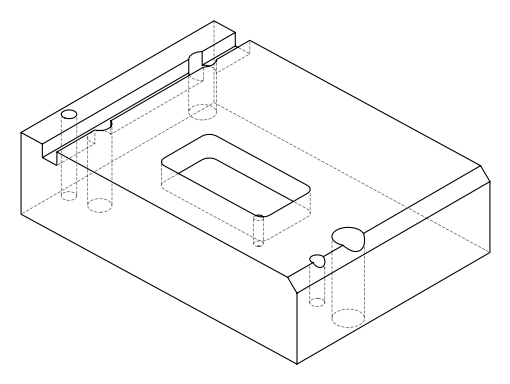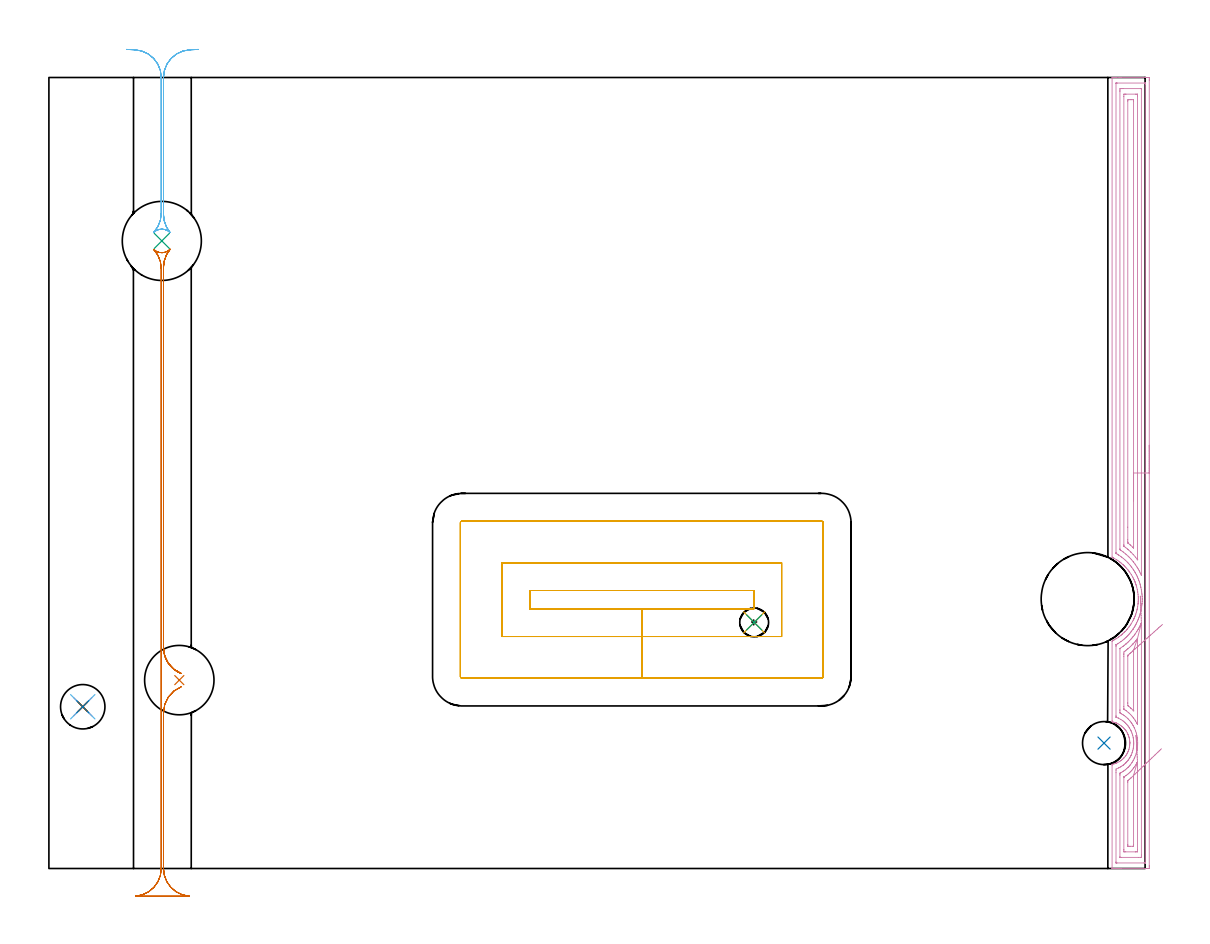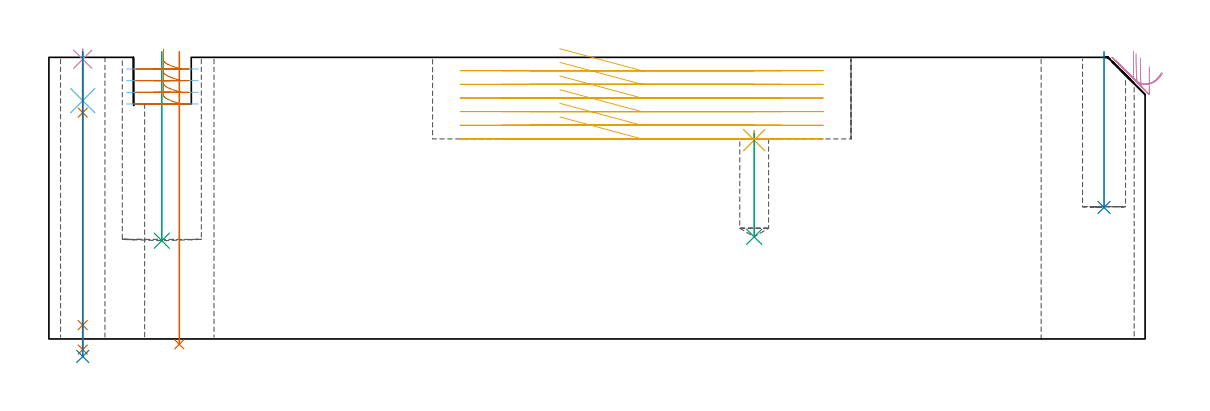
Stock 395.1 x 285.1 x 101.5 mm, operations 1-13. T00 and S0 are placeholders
(PLAN: 14 operations, 10 tool changes, 32.9 min)
(1 INDEXABLE_INSERT_DRILL_THROUGH_HOLE_FROM_SOLID | STEP1HOLE_1 | NXT0302_021 | 0.42 min | 49776 mm3)
(2 INDEXABLE_INSERT_DRILL_BLIND_HOLE_FROM_SOLID | STEP1POCKET | NXT0302_002 | 0.23 min | 10155 mm3)
(3 INDEXABLE_INSERT_DRILL_BLIND_HOLE_FROM_SOLID_1 | STEP1POCKET_1 | NXT0302_028 | 0.27 min | 41917 mm3)
(4 SPOT_DRILL | STEP1HOLE | NXT0321_9005460120000 | 0.03 min | 5 mm3)
(5 SPOT_DRILL_1 | STEP1POCKET_2 | NXT0321_9005460120000 | 0.03 min | 3210 mm3)
(6 DRILL_BLIND_HOLE_INTO_CENTER | STEP1HOLE | UGT0301_217 | 0.07 min | 1140 mm3)
(7 GUN_DRILL_THROUGH_HOLE | STEP1HOLE | UGT0307_007 | 0.52 min | 6875 mm3)
(8 DRILL_TO_ENLARGE_THROUGH_HOLE | STEP1HOLE | UGT0301_006 | 0.44 min | 12352 mm3)
(9 DRILL_BLIND_HOLE_INTO_CENTER_1 | STEP1POCKET_2 | UGT0301_217 | 0.16 min | 2872 mm3)
(10 AREA_MILL | FG_CHAMFER_SURFACE | UGT0205_001 | 11.39 min | 25404 mm3)
(11 MILL_RECTANGULAR_POCKET | POCKET_RECTANGULAR_STRAIGHT | UGT0201_136 | Follow Part, ap 5, ae 75% | 10.71 min | 333566 mm3)
(12 MILL_RECTANGULAR_SLOT | SLOT_RECTANGULAR | UGT0201_136 | Follow Part, ap 5, ae 75% | 1.31 min | 16088 mm3)
(13 MILL_RECTANGULAR_SLOT_1 | SLOT_RECTANGULAR_1 | UGT0201_136 | Follow Part, ap 5, ae 75% | 4.5 min | 68688 mm3)
(14 MILL_THROUGH_HOLE_FROM_SOLID_MATERIAL | STEP1HOLE_2 | UGT0201_018 | Circular | 2.81 min | 88717 mm3)
(TOOL NXT0302_021 | Index. Insert Drill 25mm [880-D2500L25-05] | D25 PA176 FL125 Z2)
(TOOL NXT0302_002 | Index. Insert Drill 15.5mm [880-D1550L20-05] | D15.5 PA176 FL78 Z2)
(TOOL NXT0302_028 | Index. Insert Drill 28.5mm [880-D2850L32-03] | D28.5 PA176 FL86 Z2)
(TOOL NXT0321_9005460120000 | NC Spot Drill, 142deg, 12mm, Carbide, Uncoated | D12 PA142 FL30 Z2)
(TOOL UGT0301_217 | Twist Drill 10.4 mm | D10.4 PA118 FL82 Z2)
(TOOL UGT0307_007 | Gun Drill 10 mm | D10 PA130 FL24 Z1)
(TOOL UGT0301_006 | Twist Drill 16 mm | D16 PA118 FL120 Z2)
(TOOL UGT0205_001 | Chamfer Mill 20 x 3 x 45 deg. | D20 FL50 Z2)
(TOOL UGT0201_136 | Carbide End Mill 20.0 | D20 FL30 Z4)
(TOOL UGT0201_018 | End mill 30 mm | D30 FL50 Z4)
(OP 1 INDEXABLE_INSERT_DRILL_THROUGH_HOLE_FROM_SOLID)
G17 G21 G94 G90
T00 M6
G54
G17 G0 G90 X47. Y67.9 S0 M3
G43 Z111.5 H1
G94 G81 G98 Z-1.937 F250. R103.5
G80
M5
M2
(OP 2 INDEXABLE_INSERT_DRILL_BLIND_HOLE_FROM_SOLID)
G17 G21 G94 G90
T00 M6
G54
G17 G0 G90 X380.3 Y45.2 S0 M3
G43 Z111.5 H1
G94 G81 G98 Z47.4 F250. R103.5
G80
M5
M2
(OP 3 INDEXABLE_INSERT_DRILL_BLIND_HOLE_FROM_SOLID_1)
G17 G21 G94 G90
T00 M6
G54
G17 G0 G90 X40.7 Y226.2 S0 M3
G43 Z111.5 H1
G94 G81 G98 Z35.4 F250. R103.5
G80
M5
M2
(OP 4 SPOT_DRILL)
G17 G21 G94 G90
T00 M6
G54
G17 G0 G90 X12.2 Y58.3 S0 M3
G43 Z111.5 H0
G94 G81 G98 Z100.811 F250. R104.5
G80
M5
M2
(OP 5 SPOT_DRILL_1)
G17 G21 G94 G90
T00 M6
G54
G17 G0 G90 X254.2 Y88.7 S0 M3
G43 Z111.5 H0
G94 G81 G98 Z71.652 F250. R75.1
G80
M5
M2
(OP 6 DRILL_BLIND_HOLE_INTO_CENTER)
G17 G21 G94 G90
T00 M6
G54
G17 G0 G90 X12.2 Y58.3 S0 M3
G43 Z111.5 H0
G94 G81 G98 Z85.9 F250. R103.5
G80
M5
M2
(OP 7 GUN_DRILL_THROUGH_HOLE)
G17 G21 G94 G90
T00 M6
G54
G17 G0 G90 X12.2 Y58.3 M8
G43 Z111.5 H0
Z99.104
S716 M3
G94 G1 Z81.573 F125. M26
G4 X.084
Z5. F250.
G4 X.084
Z-3.832 F125.
G4 X.084
M5
M9
G0 Z99.104
Z111.5
M2
(OP 8 DRILL_TO_ENLARGE_THROUGH_HOLE)
G17 G21 G94 G90
T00 M6
G54
G17 G0 G90 X12.2 Y58.3 S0 M3
G43 Z111.5 H0
G94 G73 G98 Z-6.307 F250. Q15.401 R103.5
G80
M5
M2
(OP 9 DRILL_BLIND_HOLE_INTO_CENTER_1)
G17 G21 G94 G90
T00 M6
G54
G17 G0 G90 X254.2 Y88.7 S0 M3
G43 Z111.5 H0
G94 G81 G98 Z36.8 F250. R74.1
G80
M5
M2
(OP 10 AREA_MILL)
G17 G21 G94 G90
T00 M6
G54
G17 G0 G90 X396.6 Y152.55 S1061 M3
G43 Z111.5 H0
Z98.1
G94 G1 Y152.512 Z97.228 F250.
Y152.398 Z96.364
Y152.209 Z95.512
Y151.947 Z94.68
Y151.613 Z93.874
Y151.21 Z93.1
Y150.742 Z92.364
Y150.21 Z91.672
Y149.621 Z91.029
Y148.978 Z90.44
Y148.286 Z89.909
Y147.55 Z89.44
Y146.776 Z89.037
Y145.97 Z88.703
Y145.138 Z88.441
Y144.286 Z88.252
Y143.422 Z88.138
Y142.55 Z88.1
Y0.994
X396.599 Y0.609 Z88.101
X396.594 Y0.107 Z88.103
X396.591 Y0.009 Z88.106
X396.096 Y0.004 Z88.601
X395.492 Y0. Z89.205
X386.359 Z98.335
X385.797 Z98.9
X385.474 Z99.222
X384.911 Z99.785
X384.589 Z100.106
X383.943 Z100.756
X383.567 Z101.132
X383.222 Z101.468
X383.198 Z101.492
X383.199 Y0.121 Z101.498
X383.201 Y0.162 Z101.499
X383.2 Y37.21 Z101.5
X383.205 Y37.518 Z101.491
X383.542 Y37.601 Z101.157
X383.997 Y37.725 Z100.701
X384.273 Y37.816 Z100.423
X384.438 Y37.87 Z100.257
X384.589 Y37.929 Z100.104
X384.756 Y37.993 Z99.942
X384.878 Y38.04 Z99.821
X385.173 Y38.171 Z99.527
X385.758 Y38.491 Z98.94
X385.917 Y38.592 Z98.78
X386.189 Y38.765 Z98.508
X386.513 Y38.996 Z98.184
X386.638 Y39.084 Z98.06
X387.098 Y39.492 Z97.602
X387.519 Y39.899 Z97.18
X387.539 Y39.922 Z97.159
X387.57 Y39.955 Z97.129
X387.929 Y40.394 Z96.769
X388.13 Y40.664 Z96.566
X388.266 Y40.847 Z96.43
X388.398 Y41.049 Z96.298
X388.502 Y41.227 Z96.194
X388.597 Y41.39 Z96.1
X388.72 Y41.619 Z95.979
X388.783 Y41.739 Z95.916
X388.828 Y41.837 Z95.872
X388.953 Y42.12 Z95.742
X388.982 Y42.182 Z95.714
X389.157 Y42.631 Z95.541
X389.231 Y42.855 Z95.467
X389.279 Y43. Z95.418
X389.408 Y43.523 Z95.291
X389.438 Y43.679 Z95.261
X389.494 Y43.969 Z95.204
X389.543 Y44.352 Z95.152
X389.552 Y44.415 Z95.144
X389.586 Y44.861 Z95.113
X389.585 Y44.971 Z95.108
X389.587 Y45.117 Z95.105
Y45.197 Z95.101
X389.59 Y45.278 Z95.105
Y45.308
X389.586 Y45.397 Z95.108
X389.584 Y45.435 Z95.11
X389.579 Y45.488 Z95.109
X389.57 Y45.754 Z95.125
X389.568 Y45.776 Z95.127
X389.549 Y45.954 Z95.144
X389.535 Y46.117 Z95.163
X389.533 Y46.137 Z95.165
X389.527 Y46.2 Z95.172
X389.456 Y46.647 Z95.243
X389.361 Y47.092 Z95.338
X389.355 Y47.118 Z95.345
X389.28 Y47.402 Z95.419
X389.184 Y47.694 Z95.514
X389.099 Y47.923 Z95.595
X389.078 Y47.984 Z95.618
X389.015 Y48.136 Z95.685
X389.003 Y48.164 Z95.696
X388.914 Y48.369 Z95.783
X388.887 Y48.433 Z95.81
X388.671 Y48.876 Z96.028
X388.4 Y49.35 Z96.3
X388.262 Y49.562 Z96.438
X388.159 Y49.708 Z96.54
X388.117 Y49.768 Z96.582
X387.929 Y50.006 Z96.767
X387.824 Y50.14 Z96.873
X387.685 Y50.303 Z97.011
X387.518 Y50.5 Z97.178
X387.363 Y50.66 Z97.332
X387.008 Y50.994 Z97.691
X386.639 Y51.31 Z98.061
X386.322 Y51.553 Z98.378
X385.759 Y51.909 Z98.941
X385.322 Y52.15 Z99.377
X385.144 Y52.234 Z99.554
X385.031 Y52.288 Z99.664
X384.877 Y52.362 Z99.821
X384.821 Y52.386 Z99.877
X384.686 Y52.445 Z100.012
X384.589 Y52.48 Z100.109
X384.344 Y52.568 Z100.355
X383.998 Y52.676 Z100.702
X383.704 Y52.752 Z100.994
X383.444 Y52.821 Z101.256
X383.388 Y52.833 Z101.311
X383.207 Y52.873 Z101.493
X383.2 Y53.279 Z101.5
Y81.846
X383.203 Y82.017 Z101.489
X383.331 Y82.089 Z101.365
X383.564 Y82.211 Z101.134
X383.685 Y82.275 Z101.015
X383.894 Y82.388 Z100.806
X383.998 Y82.444 Z100.702
X384.578 Y82.777 Z100.119
X384.878 Y82.967 Z99.821
X385.474 Y83.371 Z99.223
X385.53 Y83.408 Z99.169
X385.758 Y83.563 Z98.941
X385.917 Y83.678 Z98.78
X386.359 Y84.031 Z98.34
X386.417 Y84.077 Z98.282
X386.638 Y84.255 Z98.059
X386.802 Y84.394 Z97.894
X386.955 Y84.524 Z97.743
X387. Y84.561 Z97.699
X387.519 Y85.044 Z97.179
X387.594 Y85.119 Z97.104
X387.687 Y85.212 Z97.009
X387.933 Y85.454 Z96.767
X387.948 Y85.471 Z96.751
X388.399 Y85.957 Z96.299
X388.572 Y86.158 Z96.124
X388.735 Y86.346 Z95.964
X389.28 Y87.03 Z95.419
X389.408 Y87.202 Z95.291
X389.434 Y87.238 Z95.264
X389.743 Y87.681 Z94.955
X390.041 Y88.13 Z94.657
X390.128 Y88.267 Z94.569
X390.16 Y88.317 Z94.538
X390.561 Y89.022 Z94.136
X390.799 Y89.475 Z93.9
X391.009 Y89.88 Z93.688
X391.027 Y89.914 Z93.67
X391.08 Y90.036 Z93.619
X391.164 Y90.23 Z93.536
X391.204 Y90.326 Z93.492
X391.412 Y90.806 Z93.287
X391.43 Y90.855 Z93.269
X391.565 Y91.219 Z93.131
X391.622 Y91.369 Z93.076
X391.67 Y91.499 Z93.027
X391.732 Y91.665 Z92.964
X391.744 Y91.698 Z92.952
X391.921 Y92.224 Z92.777
X392.013 Y92.558 Z92.681
X392.023 Y92.591 Z92.672
X392.161 Y93.149 Z92.536
X392.234 Y93.451 Z92.461
X392.242 Y93.483 Z92.454
X392.416 Y94.375 Z92.282
X392.538 Y95.267 Z92.157
X392.556 Y95.468 Z92.141
X392.571 Y95.683 Z92.119
X392.611 Y96.108 Z92.086
X392.615 Y96.159 Z92.082
X392.628 Y96.402 Z92.07
X392.638 Y96.605 Z92.06
X392.643 Y97.022 Z92.051
X392.644 Y97.051 Z92.05
X392.643 Y97.313 Z92.056
X392.64 Y97.497 Z92.057
X392.619 Y97.943 Z92.074
X392.551 Y98.835 Z92.148
X392.434 Y99.7 Z92.262
X392.431 Y99.728 Z92.266
X392.265 Y100.62 Z92.433
X392.05 Y101.512 Z92.649
X391.921 Y101.977 Z92.777
X391.854 Y102.191 Z92.844
X391.783 Y102.404 Z92.915
X391.571 Y102.978 Z93.126
X391.462 Y103.271 Z93.232
X391.453 Y103.296 Z93.242
X391.375 Y103.49 Z93.324
X391.371 Y103.5 Z93.329
X391.28 Y103.717 Z93.416
X391.269 Y103.744 Z93.427
X391.084 Y104.163 Z93.616
X391.041 Y104.258 Z93.658
X390.864 Y104.61 Z93.831
X390.834 Y104.671 Z93.863
X390.607 Y105.102 Z94.092
X390.16 Y105.884 Z94.538
X390.104 Y105.973 Z94.594
X389.504 Y106.865 Z95.195
X389.28 Y107.171 Z95.419
X389.189 Y107.288 Z95.508
X389.052 Y107.466 Z95.647
X389.015 Y107.513 Z95.685
X388.836 Y107.734 Z95.86
X388.818 Y107.757 Z95.878
X388.399 Y108.244 Z96.299
X388.027 Y108.649 Z96.67
X387.687 Y108.99 Z97.01
X387.521 Y109.157 Z97.178
X387.316 Y109.352 Z97.382
X387.244 Y109.418 Z97.453
X387.111 Y109.541 Z97.588
X386.639 Y109.949 Z98.061
X386.555 Y110.018 Z98.145
X386.339 Y110.195 Z98.36
X386.033 Y110.433 Z98.664
X385.917 Y110.519 Z98.78
X385.758 Y110.636 Z98.94
X385.321 Y110.943 Z99.378
X384.877 Y111.237 Z99.82
X384.769 Y111.305 Z99.928
X384.737 Y111.325 Z99.96
X383.998 Y111.755 Z100.702
X383.896 Y111.81 Z100.803
X383.704 Y111.913 Z100.991
X383.589 Y111.975 Z101.107
X383.259 Y112.146 Z101.44
X383.213 Y112.171 Z101.485
X383.206 Y112.183 Z101.493
X383.2 Y112.198 Z101.5
Y284.937
X383.203 Y285.09 Z101.488
X383.221 Y285.093 Z101.47
X383.567 Y285.1 Z101.132
X383.943 Z100.756
X384.589 Z100.106
X385.797 Z98.9
X386.359 Z98.335
X395.493 Z89.205
X396.096 Y285.096 Z88.601
X396.592 Y285.091 Z88.106
X396.595 Y284.993 Z88.103
X396.599 Y284.491 Z88.101
X396.6 Y283.983 Z88.1
Y142.55
X395.186 Z89.514
X395.185 Y2.178 Z89.515
X395.184 Y2.069 Z89.516
X395.181 Y2.017 Z89.519
X395.18 Y2.011 Z89.52
X395.16 Y2.007 Z89.54
X395.108 Y2.004 Z89.592
X394.717 Y2. Z89.983
X384.979 Y2.001 Z99.721
X384.741 Y2.004 Z99.959
X384.636 Y2.009 Z100.064
X384.621 Y2.011 Z100.079
X384.619 Y2.028 Z100.081
X384.617 Y2.075 Z100.083
X384.615 Y2.173 Z100.085
Y2.368
X384.614 Y34.532 Z100.086
X384.619 Y35.425 Z100.081
X384.621 Y35.851 Z100.079
X385.547 Y36.244 Z99.153
X385.701 Y36.317 Z98.999
X386.125 Y36.554 Z98.575
X386.359 Y36.69 Z98.341
X386.676 Y36.891 Z98.024
X387.15 Y37.21 Z97.55
X387.205 Y37.25 Z97.495
X387.244 Y37.282 Z97.456
X387.683 Y37.661 Z97.017
X388.13 Y38.067 Z96.57
X388.148 Y38.084 Z96.552
X388.167 Y38.103 Z96.533
X388.445 Y38.396 Z96.255
X388.573 Y38.549 Z96.127
X388.941 Y38.996 Z95.759
X389.015 Y39.095 Z95.685
X389.342 Y39.558 Z95.358
X389.547 Y39.888 Z95.153
X389.678 Y40.112 Z95.022
X389.9 Y40.52 Z94.8
X389.986 Y40.694 Z94.714
X390.027 Y40.781 Z94.673
X390.131 Y41.014 Z94.569
X390.392 Y41.674 Z94.308
X390.453 Y41.841 Z94.247
X390.495 Y41.966 Z94.205
X390.577 Y42.226 Z94.123
X390.664 Y42.566 Z94.036
X390.785 Y43.069 Z93.915
X390.847 Y43.396 Z93.853
X390.857 Y43.459 Z93.843
X390.952 Y44.184 Z93.748
X390.965 Y44.352 Z93.735
X390.988 Y44.693 Z93.712
X390.997 Y45.03 Z93.703
X391. Y45.245 Z93.7
X390.973 Y45.948 Z93.727
X390.956 Y46.137 Z93.744
X390.917 Y46.512 Z93.783
X390.854 Y46.96 Z93.846
X390.842 Y47.03 Z93.858
X390.785 Y47.335 Z93.915
X390.645 Y47.923 Z94.055
X390.594 Y48.115 Z94.106
X390.36 Y48.815 Z94.34
X390.059 Y49.547 Z94.641
X389.982 Y49.708 Z94.718
X389.9 Y49.868 Z94.8
X389.495 Y50.601 Z95.205
X389.308 Y50.894 Z95.392
X389.015 Y51.304 Z95.685
X388.868 Y51.494 Z95.832
X388.533 Y51.897 Z96.167
X388.13 Y52.337 Z96.57
X388.081 Y52.386 Z96.619
X387.64 Y52.78 Z97.06
X387.244 Y53.11 Z97.456
X387.023 Y53.279 Z97.677
X386.359 Y53.71 Z98.341
X385.508 Y54.172 Z99.192
X385.474 Y54.188 Z99.226
X385.443 Y54.203 Z99.257
X384.857 Y54.443 Z99.843
X384.759 Y54.484 Z99.941
X384.649 Y54.531 Z100.051
X384.621 Y54.547 Z100.079
X384.619 Y54.567 Z100.081
X384.617 Y54.618 Z100.083
X384.614 Y55.039 Z100.086
Y80.06
X384.617 Y80.494 Z100.083
X384.619 Y80.601 Z100.081
X384.621 Y80.624 Z100.079
X384.632 Y80.639 Z100.068
X384.67 Y80.664 Z100.03
X384.797 Y80.743 Z99.903
X385.156 Y80.953 Z99.544
X385.351 Y81.077 Z99.349
X385.474 Y81.157 Z99.226
X385.884 Y81.432 Z98.816
X386.359 Y81.754 Z98.341
X386.413 Y81.791 Z98.287
X386.488 Y81.846 Z98.212
X386.913 Y82.18 Z97.787
X387.244 Y82.445 Z97.456
X387.405 Y82.577 Z97.295
X387.597 Y82.738 Z97.103
X387.878 Y82.992 Z96.822
X388.13 Y83.223 Z96.57
X388.338 Y83.421 Z96.362
X388.555 Y83.631 Z96.145
X388.783 Y83.865 Z95.917
X389.015 Y84.109 Z95.685
X389.212 Y84.325 Z95.488
X389.39 Y84.524 Z95.31
X389.624 Y84.802 Z95.076
X389.9 Y85.136 Z94.8
X390.024 Y85.291 Z94.676
X390.122 Y85.417 Z94.578
X390.268 Y85.612 Z94.432
X390.744 Y86.268 Z93.956
X390.773 Y86.309 Z93.927
X390.785 Y86.328 Z93.915
X391.127 Y86.859 Z93.573
X391.338 Y87.202 Z93.362
X391.414 Y87.331 Z93.286
X391.461 Y87.413 Z93.239
X391.67 Y87.786 Z93.03
X391.778 Y87.986 Z92.922
X391.835 Y88.095 Z92.865
X392.079 Y88.576 Z92.621
X392.28 Y88.987 Z92.42
X392.332 Y89.1 Z92.368
X392.366 Y89.178 Z92.334
X392.556 Y89.618 Z92.144
X392.632 Y89.803 Z92.068
X392.663 Y89.88 Z92.037
X392.876 Y90.449 Z91.824
X392.995 Y90.773 Z91.705
X393.061 Y90.964 Z91.639
X393.109 Y91.108 Z91.591
X393.284 Y91.665 Z91.416
X393.305 Y91.734 Z91.395
X393.319 Y91.788 Z91.381
X393.441 Y92.26 Z91.259
X393.499 Y92.499 Z91.201
X393.513 Y92.558 Z91.187
X393.595 Y92.926 Z91.105
X393.658 Y93.232 Z91.042
X393.7 Y93.451 Z91.
X393.797 Y93.984 Z90.903
X393.848 Y94.344 Z90.852
X393.905 Y94.768 Z90.795
X393.958 Y95.236 Z90.742
X393.975 Y95.413 Z90.725
X393.989 Y95.576 Z90.711
X394.026 Y96.129 Z90.674
X394.04 Y96.417 Z90.66
X394.054 Y97.022 Z90.646
X394.051 Y97.299 Z90.649
X394.033 Y97.914 Z90.667
X394.016 Y98.227 Z90.684
X393.97 Y98.807 Z90.73
X393.935 Y99.201 Z90.765
X393.868 Y99.7 Z90.832
X393.793 Y100.237 Z90.907
X393.727 Y100.593 Z90.973
X393.582 Y101.343 Z91.118
X393.55 Y101.485 Z91.15
X393.441 Y101.94 Z91.259
X393.326 Y102.378 Z91.374
X393.281 Y102.539 Z91.419
X393.051 Y103.271 Z91.649
X392.831 Y103.886 Z91.869
X392.724 Y104.163 Z91.976
X392.556 Y104.587 Z92.144
X392.352 Y105.056 Z92.348
X392.183 Y105.432 Z92.517
X391.917 Y105.949 Z92.783
X391.67 Y106.415 Z93.03
X391.517 Y106.687 Z93.183
X391.427 Y106.842 Z93.273
X391.05 Y107.467 Z93.65
X390.871 Y107.734 Z93.829
X390.785 Y107.858 Z93.915
X390.24 Y108.627 Z94.46
X389.9 Y109.063 Z94.8
X389.519 Y109.52 Z95.181
X389.015 Y110.087 Z95.685
X388.703 Y110.412 Z95.997
X388.13 Y110.978 Z96.57
X387.77 Y111.305 Z96.93
X387.244 Y111.753 Z97.456
X386.688 Y112.198 Z98.012
X386.359 Y112.437 Z98.341
X385.589 Y112.975 Z99.111
X385.474 Y113.05 Z99.226
X385.411 Y113.091 Z99.289
X385.076 Y113.292 Z99.624
X384.797 Y113.462 Z99.903
X384.62 Y113.572 Z100.08
X384.619 Y113.58 Z100.081
X384.616 Y113.633 Z100.084
X384.615 Y113.741 Z100.085
X384.614 Y113.958 Z100.086
X384.615 Y282.922 Z100.085
X384.616 Y283.031 Z100.084
X384.619 Y283.083 Z100.081
X384.62 Y283.089 Z100.08
X384.64 Y283.093 Z100.06
X384.692 Y283.096 Z100.008
X385.083 Y283.1 Z99.617
X394.82 Z89.88
X395.059 Y283.096 Z89.641
X395.165 Y283.091 Z89.535
X395.179 Y283.089 Z89.521
X395.181 Y283.073 Z89.519
X395.184 Y283.025 Z89.516
X395.185 Y282.927 Z89.515
X395.186 Y282.731 Z89.514
Y142.55
X393.772 Z90.928
X393.771 Y105.949 Z90.929
X393.77 Y105.847 Z90.93
X393.769 Y105.775 Z90.931
X393.765 Y105.654 Z90.935
X393.682 Y105.833 Z91.018
X393.441 Y106.359 Z91.259
X393.204 Y106.842 Z91.496
X392.96 Y107.326 Z91.74
X392.734 Y107.734 Z91.966
X392.556 Y108.044 Z92.144
X392.202 Y108.627 Z92.498
X391.67 Y109.437 Z93.03
X391.614 Y109.52 Z93.086
X391.482 Y109.71 Z93.218
X390.953 Y110.412 Z93.747
X390.785 Y110.624 Z93.915
X390.204 Y111.305 Z94.496
X389.9 Y111.646 Z94.8
X389.366 Y112.198 Z95.334
X389.015 Y112.543 Z95.685
X388.416 Y113.091 Z96.284
X388.13 Y113.333 Z96.57
X387.333 Y113.983 Z97.367
X387.244 Y114.05 Z97.456
X386.999 Y114.231 Z97.701
X386.359 Y114.669 Z98.341
X386.061 Y114.876 Z98.639
X386.035 Y114.903 Z98.665
X386.033 Y114.919 Z98.667
X386.03 Y114.959 Z98.67
X386.029 Y115.043 Z98.671
X386.028 Y115.21 Z98.672
X386.029 Y280.027 Z98.671
X386.03 Y280.36 Z98.67
X386.034 Y280.92 Z98.666
X386.035 Y281.077 Z98.665
X386.188 Y281.093 Z98.512
X386.359 Y281.096 Z98.341
X387.066 Y281.1 Z97.634
X387.244 Z97.456
X393.441 Y281.099 Z91.259
X393.619 Y281.095 Z91.081
X393.737 Y281.09 Z90.963
X393.766 Y281.086 Z90.934
X393.767 Y281.071 Z90.933
X393.769 Y281.031 Z90.931
X393.771 Y280.92 Z90.929
X393.772 Y142.55 Z90.928
X392.357 Z92.343
Y111.477
X392.354 Y111.305 Z92.346
X392.351 Z92.349
X391.669 Y112.198 Z93.031
X390.894 Y113.091 Z93.806
X390.785 Y113.208 Z93.915
X390.033 Y113.983 Z94.667
X389.9 Y114.111 Z94.8
X389.07 Y114.876 Z95.63
X389.015 Y114.924 Z95.685
X388.732 Y115.161 Z95.968
X388.13 Y115.644 Z96.57
X387.972 Y115.769 Z96.728
X387.635 Y116.024 Z97.065
X387.449 Y116.165 Z97.251
X387.447 Y116.202 Z97.253
X387.445 Y116.288 Z97.255
X387.443 Y116.461 Z97.257
Y116.661
Y278.242
X387.445 Y278.933 Z97.255
X387.447 Y279.033 Z97.253
X387.449 Y279.085 Z97.251
X387.492 Y279.09 Z97.208
X387.704 Y279.094 Z96.996
X388.13 Y279.1 Z96.57
X388.164 Z96.536
X391.705 Z92.995
X392.105 Y279.096 Z92.595
X392.305 Y279.092 Z92.395
X392.349 Y279.09 Z92.351
X392.352 Y279.057 Z92.348
X392.354 Y278.997 Z92.346
X392.357 Y278.442 Z92.343
Y278.242
Y142.55
X390.943 Z93.757
Y115.769
X390.941 Y115.611 Z93.759
X390.939 Y115.558 Z93.761
X390.938 Y115.55 Z93.762
X390.925 Y115.558 Z93.775
X390.868 Y115.608 Z93.832
X390.785 Y115.685 Z93.915
X390.697 Y115.769 Z94.003
X389.9 Y116.493 Z94.8
X389.71 Y116.661 Z94.99
X389.015 Y117.235 Z95.685
X388.932 Y117.304 Z95.768
X388.889 Y117.344 Z95.811
X388.869 Y117.363 Z95.831
X388.864 Y117.396 Z95.836
X388.86 Y117.554 Z95.84
X388.858 Y117.712 Z95.842
X388.857 Y118.447 Z95.843
Y123.032
X388.858 Y276.615 Z95.842
X388.859 Y276.775 Z95.841
X388.864 Y277.084 Z95.836
X389.015 Y277.09 Z95.685
X389.264 Y277.097 Z95.436
X389.9 Y277.1 Z94.8
X390.147 Z94.553
X390.785 Y277.096 Z93.915
X390.876 Y277.094 Z93.824
X390.926 Y277.09 Z93.774
X390.936 Y276.934 Z93.764
X390.941 Y276.616 Z93.759
X390.942 Y276.457 Z93.758
X390.943 Y142.55 Z93.757
Y141.678 Z93.795
Y140.814 Z93.909
Y139.962 Z94.098
Y139.13 Z94.36
Y138.324 Z94.694
Y137.55 Z95.097
Y136.814 Z95.565
Y136.122 Z96.096
Y135.479 Z96.686
Y134.89 Z97.329
Y134.358 Z98.021
Y133.89 Z98.757
Y133.487 Z99.531
Y133.153 Z100.337
Y132.891 Z101.169
Y132.702 Z102.02
Y132.588 Z102.885
Y132.55 Z103.757
G0 X393.384 Y98.155 Z101.324
G1 Y98.152 Z100.452
X393.387 Y98.072 Z99.583
X393.393 Y97.918 Z98.724
X393.403 Y97.689 Z97.882
X393.415 Y97.388 Z97.064
X393.429 Y97.017 Z96.275
X393.447 Y96.578 Z95.521
X393.467 Y96.075 Z94.808
X393.49 Y95.513 Z94.142
X393.514 Y94.894 Z93.527
X393.541 Y94.224 Z92.969
X393.57 Y93.508 Z92.471
X393.6 Y92.752 Z92.038
X393.632 Y91.96 Z91.672
X393.664 Y91.14 Z91.377
X393.698 Y90.297 Z91.154
X393.732 Y89.438 Z91.006
X393.767 Y88.569 Z90.933
X393.769 Y88.513 Z90.931
X393.771 Y88.424 Z90.929
Y5.073
X393.77 Y4.74 Z90.93
X393.766 Y4.18 Z90.934
X393.764 Y4.023 Z90.936
X393.612 Y4.007 Z91.088
X393.441 Y4.004 Z91.259
X392.734 Y4. Z91.966
X386.359 Y4.001 Z98.341
X386.181 Y4.005 Z98.519
X386.063 Y4.01 Z98.637
X386.035 Y4.015 Z98.665
X386.033 Y4.03 Z98.667
X386.031 Y4.069 Z98.669
X386.03 Y4.18 Z98.67
X386.029 Y33.639 Z98.671
X386.03 Y33.971 Z98.67
X386.034 Y34.306 Z98.666
X386.035 Y34.346 Z98.665
X386.047 Y34.358 Z98.653
X386.083 Y34.381 Z98.617
X386.164 Y34.427 Z98.536
X386.362 Y34.532 Z98.338
X386.923 Y34.856 Z97.777
X387.244 Y35.06 Z97.456
X387.463 Y35.204 Z97.237
X387.783 Y35.425 Z96.917
X387.978 Y35.577 Z96.722
X388.13 Y35.703 Z96.57
X388.457 Y35.987 Z96.243
X388.821 Y36.317 Z95.879
X388.92 Y36.413 Z95.78
X389.015 Y36.508 Z95.685
X389.356 Y36.866 Z95.344
X389.644 Y37.21 Z95.056
X389.758 Y37.353 Z94.942
X389.9 Y37.537 Z94.8
X390.313 Y38.103 Z94.387
X390.499 Y38.391 Z94.201
X390.785 Y38.859 Z93.915
X390.834 Y38.946 Z93.866
X390.861 Y38.996 Z93.839
X391.135 Y39.536 Z93.565
X391.296 Y39.888 Z93.404
X391.407 Y40.153 Z93.293
X391.67 Y40.795 Z93.03
X391.883 Y41.459 Z92.817
X391.939 Y41.674 Z92.761
X392.061 Y42.173 Z92.639
X392.149 Y42.566 Z92.551
X392.215 Y42.91 Z92.485
X392.294 Y43.459 Z92.406
X392.325 Y43.691 Z92.375
X392.385 Y44.352 Z92.315
X392.397 Y44.512 Z92.303
X392.414 Y45.245 Z92.286
X392.412 Y45.39 Z92.288
X392.381 Y46.137 Z92.319
X392.364 Y46.331 Z92.336
X392.285 Y47.03 Z92.415
X392.236 Y47.352 Z92.464
X392.131 Y47.923 Z92.569
X392.005 Y48.478 Z92.695
X391.919 Y48.815 Z92.781
X391.67 Y49.596 Z93.03
X391.632 Y49.708 Z93.068
X391.609 Y49.77 Z93.091
X391.257 Y50.601 Z93.443
X391.129 Y50.865 Z93.571
X390.828 Y51.451 Z93.872
X390.804 Y51.494 Z93.896
X390.785 Y51.528 Z93.915
X390.603 Y51.844 Z94.097
X390.466 Y52.063 Z94.234
X390.253 Y52.386 Z94.447
X390.105 Y52.593 Z94.595
X389.9 Y52.868 Z94.8
X389.566 Y53.279 Z95.134
X389.015 Y53.892 Z95.685
X388.723 Y54.172 Z95.977
X388.13 Y54.694 Z96.57
X387.66 Y55.064 Z97.04
X387.244 Y55.337 Z97.456
X387.036 Y55.471 Z97.664
X386.572 Y55.743 Z98.128
X386.359 Y55.857 Z98.341
X386.175 Y55.957 Z98.525
X386.035 Y56.047 Z98.665
X386.033 Y56.124 Z98.667
X386.03 Y56.289 Z98.67
X386.029 Y56.85 Z98.671
Y57.183
Y79.168
X386.031 Y79.251 Z98.669
X386.033 Y79.291 Z98.667
X386.036 Y79.306 Z98.664
X386.05 Y79.319 Z98.65
X386.143 Y79.386 Z98.557
X387.125 Y80.06 Z97.575
X387.194 Y80.111 Z97.506
X387.244 Y80.151 Z97.456
X387.689 Y80.504 Z97.011
X388.13 Y80.857 Z96.57
X388.182 Y80.9 Z96.518
X388.244 Y80.953 Z96.456
X388.651 Y81.32 Z96.049
X389.015 Y81.651 Z95.685
X389.115 Y81.745 Z95.585
X389.218 Y81.846 Z95.482
X389.557 Y82.192 Z95.143
X389.9 Y82.55 Z94.8
X390.073 Y82.738 Z94.627
X390.405 Y83.122 Z94.295
X390.785 Y83.572 Z93.915
X390.812 Y83.604 Z93.888
X390.833 Y83.631 Z93.867
X391.199 Y84.106 Z93.501
X391.508 Y84.524 Z93.192
X391.576 Y84.619 Z93.124
X391.67 Y84.756 Z93.03
X392.109 Y85.417 Z92.591
X392.282 Y85.693 Z92.418
X392.556 Y86.148 Z92.144
X392.614 Y86.25 Z92.086
X392.648 Y86.309 Z92.052
X392.926 Y86.828 Z91.774
X393.124 Y87.202 Z91.576
X393.231 Y87.413 Z91.469
X393.441 Y87.841 Z91.259
X393.52 Y88.015 Z91.18
X393.556 Y88.095 Z91.144
X393.625 Y88.253 Z91.075
X393.664 Y88.342 Z91.036
X393.756 Y88.548 Z90.944
X393.767 Y88.569 Z90.933
X392.352 Y82.877 Z92.348
X392.354 Y82.874 Z92.346
X392.356 Y82.845 Z92.344
X392.357 Y82.783 Z92.343
Y82.738
X392.356 Y51.921 Z92.344
Y51.899
X392.352 Y51.903 Z92.348
X392.185 Y52.221 Z92.515
X392.096 Y52.386 Z92.604
X391.67 Y53.161 Z93.03
X391.601 Y53.279 Z93.099
X391.481 Y53.47 Z93.219
X390.983 Y54.172 Z93.717
X390.785 Y54.43 Z93.915
X390.503 Y54.777 Z94.197
X390.252 Y55.064 Z94.448
X389.9 Y55.452 Z94.8
X389.371 Y55.957 Z95.329
X389.015 Y56.27 Z95.685
X388.299 Y56.85 Z96.401
X388.13 Y56.966 Z96.57
X387.79 Y57.192 Z96.91
X387.585 Y57.323 Z97.115
X387.537 Y57.354 Z97.163
X387.487 Y57.39 Z97.213
X387.449 Y57.419 Z97.251
X387.448 Y57.44 Z97.252
X387.444 Y57.541 Z97.256
X387.443 Y57.743 Z97.257
Y58.435
Y76.489
X387.445 Y77.18 Z97.255
X387.448 Y77.382 Z97.252
X387.462 Y78.055 Z97.238
X387.762 Y78.275 Z96.938
X387.971 Y78.435 Z96.729
X388.13 Y78.56 Z96.57
X388.466 Y78.828 Z96.234
X388.889 Y79.168 Z95.811
X388.957 Y79.226 Z95.743
X389.015 Y79.276 Z95.685
X389.425 Y79.646 Z95.275
X389.88 Y80.06 Z94.82
X390.332 Y80.518 Z94.368
X390.756 Y80.953 Z93.944
X390.77 Y80.968 Z93.93
X390.785 Y80.985 Z93.915
X391.185 Y81.442 Z93.515
X391.534 Y81.846 Z93.166
X391.596 Y81.92 Z93.104
X391.67 Y82.012 Z93.03
X391.989 Y82.417 Z92.711
X392.241 Y82.738 Z92.459
X392.279 Y82.789 Z92.421
X392.317 Y82.838 Z92.383
X392.348 Y82.875 Z92.352
X392.352 Y82.877 Z92.348
X390.931 Y78.647 Z93.769
X390.936 Y78.623 Z93.764
X390.94 Y78.54 Z93.76
X390.942 Y78.434 Z93.758
X390.943 Y78.275 Z93.757
Y78.116
Y56.85
X390.942 Z93.758
X390.785 Y57.012 Z93.915
X390.024 Y57.743 Z94.676
X389.9 Y57.851 Z94.8
X389.264 Y58.384 Z95.436
X389.015 Y58.585 Z95.685
X388.954 Y58.635 Z95.746
X388.864 Y58.72 Z95.836
X388.862 Y58.789 Z95.838
X388.858 Y59.528 Z95.842
X388.857 Y59.687 Z95.843
X388.858 Y76.489 Z95.842
X388.859 Y76.646 Z95.841
X388.864 Y76.807 Z95.836
X388.867 Y76.839 Z95.833
X388.881 Y76.852 Z95.819
X388.917 Y76.885 Z95.783
X389.529 Y77.382 Z95.171
X389.73 Y77.553 Z94.97
X389.9 Y77.702 Z94.8
X390.201 Y77.972 Z94.499
X390.533 Y78.275 Z94.167
X390.664 Y78.397 Z94.036
X390.785 Y78.512 Z93.915
X390.905 Y78.623 Z93.795
X390.931 Y78.647 Z93.769
X391.469 Y79.127 Z93.278
X392.037 Y79.634 Z92.852
X392.631 Y80.164 Z92.494
X393.245 Y80.713 Z92.207
X393.876 Y81.276 Z91.993
X394.518 Y81.849 Z91.853
X395.167 Y82.429 Z91.789
X395.818 Y83.01 Z91.801
X396.465 Y83.588 Z91.889
X397.105 Y84.159 Z92.052
X397.731 Y84.718 Z92.289
X398.339 Y85.261 Z92.598
X398.925 Y85.784 Z92.978
X399.484 Y86.283 Z93.424
X400.012 Y86.755 Z93.934
X400.505 Y87.195 Z94.504
X400.959 Y87.6 Z95.129
X401.371 Y87.967 Z95.805
G0 Z111.5
X391.84 Y47.908
Z102.874
G1 Y47.917 Z102.002
X391.843 Y47.85 Z101.132
X391.851 Y47.707 Z100.272
X391.863 Y47.491 Z99.427
X391.878 Y47.201 Z98.604
X391.898 Y46.841 Z97.81
X391.921 Y46.413 Z97.05
X391.947 Y45.921 Z96.33
X391.977 Y45.367 Z95.656
X392.01 Y44.758 Z95.033
X392.046 Y44.096 Z94.465
X392.084 Y43.388 Z93.958
X392.124 Y42.638 Z93.514
X392.167 Y41.852 Z93.137
X392.211 Y41.037 Z92.83
X392.256 Y40.197 Z92.596
X392.302 Y39.341 Z92.436
X392.349 Y38.474 Z92.351
X392.351 Y38.429 Z92.349
X392.355 Y38.305 Z92.345
X392.357 Y38.103 Z92.343
Y37.841
Y6.858
X392.355 Y6.167 Z92.345
X392.353 Y6.067 Z92.347
X392.351 Y6.015 Z92.349
X392.308 Y6.01 Z92.392
X392.096 Y6.006 Z92.604
X391.67 Y6. Z93.03
X391.636 Z93.064
X388.095 Z96.605
X387.695 Y6.004 Z97.005
X387.495 Y6.008 Z97.205
X387.451 Y6.01 Z97.249
X387.448 Y6.044 Z97.252
X387.446 Y6.103 Z97.254
X387.444 Y6.657 Z97.257
X387.443 Y6.858
Y32.747
X387.445 Y32.92 Z97.255
X387.447 Y32.962 Z97.253
X387.449 Y32.978 Z97.251
X387.467 Y32.992 Z97.233
X387.54 Y33.043 Z97.16
X388.13 Y33.437 Z96.57
X388.249 Y33.519 Z96.451
X388.42 Y33.639 Z96.28
X388.753 Y33.903 Z95.947
X389.015 Y34.123 Z95.685
X389.232 Y34.313 Z95.468
X389.475 Y34.532 Z95.225
X389.692 Y34.741 Z95.008
X389.9 Y34.948 Z94.8
X390.132 Y35.191 Z94.568
X390.341 Y35.425 Z94.359
X390.543 Y35.669 Z94.157
X390.785 Y35.969 Z93.915
X390.936 Y36.166 Z93.764
X391.048 Y36.317 Z93.652
X391.308 Y36.683 Z93.392
X391.654 Y37.21 Z93.046
X391.66 Y37.22 Z93.04
X391.67 Y37.237 Z93.03
X391.982 Y37.789 Z92.718
X392.152 Y38.103 Z92.548
X392.198 Y38.19 Z92.502
X392.328 Y38.438 Z92.372
X392.349 Y38.474 Z92.351
X390.92 Y33.503 Z93.78
X390.937 Y33.49 Z93.763
X390.939 Y33.484 Z93.761
X390.943 Y32.747 Z93.757
Y32.587
X390.942 Y8.485 Z93.758
X390.941 Y8.325 Z93.759
X390.936 Y8.016 Z93.764
X390.785 Y8.01 Z93.915
X390.535 Y8.003 Z94.165
X389.9 Y8. Z94.8
X389.653 Z95.047
X389.015 Y8.004 Z95.685
X388.924 Y8.006 Z95.776
X388.874 Y8.01 Z95.826
X388.864 Y8.168 Z95.836
X388.86 Y8.485 Z95.84
X388.858 Y8.643 Z95.842
X388.857 Y31.12 Z95.843
X388.858 Y31.279 Z95.842
X388.862 Y31.598 Z95.838
X388.864 Y31.685 Z95.836
X388.878 Y31.714 Z95.822
X389.062 Y31.854 Z95.638
X389.528 Y32.229 Z95.172
X389.9 Y32.541 Z94.8
X390.009 Y32.637 Z94.691
X390.13 Y32.747 Z94.57
X390.92 Y33.503 Z93.78
X391.446 Y34.008 Z93.301
X392.001 Y34.539 Z92.887
X392.579 Y35.093 Z92.541
X393.177 Y35.666 Z92.267
X393.79 Y36.253 Z92.065
X394.414 Y36.85 Z91.939
X395.043 Y37.452 Z91.888
X395.672 Y38.055 Z91.913
X396.298 Y38.655 Z92.015
X396.915 Y39.246 Z92.191
X397.519 Y39.824 Z92.441
X398.104 Y40.384 Z92.763
X398.667 Y40.924 Z93.155
X399.204 Y41.437 Z93.613
X399.709 Y41.921 Z94.134
X400.18 Y42.372 Z94.713
X400.612 Y42.786 Z95.348
X401.003 Y43.161 Z96.032
G0 Z111.5
M5
M2
(OP 11 MILL_RECTANGULAR_POCKET)
G17 G21 G94 G90
T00 M6
G54
G17 G0 G90 X184.149 Y93.6 S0 M3
G43 Z111.61 H0
Z104.61
G94 G1 X213.7 Z96.691 F250.
X254.1 F500.
Y100.2
X173.3
Y93.6
X213.7
Y83.6
X264.1
Y110.2
X163.3
Y83.6
X213.7
Y68.6
X278.5
G3 X279.1 Y69.2 R0.6
G1 Y124.6
G3 X278.5 Y125.2 R0.6
G1 X148.9
G3 X148.3 Y124.6 R0.6
G1 Y69.2
G3 X148.9 Y68.6 R0.6
G1 X213.7
X214.7
G0 X184.149 Y93.6 Z99.691
G1 X213.7 Z91.773 F250.
X254.1 F500.
Y100.2
X173.3
Y93.6
X213.7
Y83.6
X264.1
Y110.2
X163.3
Y83.6
X213.7
Y68.6
X278.5
G3 X279.1 Y69.2 R0.6
G1 Y124.6
G3 X278.5 Y125.2 R0.6
G1 X148.9
G3 X148.3 Y124.6 R0.6
G1 Y69.2
G3 X148.9 Y68.6 R0.6
G1 X213.7
X214.7
G0 X184.149 Y93.6 Z94.773
G1 X213.7 Z86.855 F250.
X254.1 F500.
Y100.2
X173.3
Y93.6
X213.7
Y83.6
X264.1
Y110.2
X163.3
Y83.6
X213.7
Y68.6
X278.5
G3 X279.1 Y69.2 R0.6
G1 Y124.6
G3 X278.5 Y125.2 R0.6
G1 X148.9
G3 X148.3 Y124.6 R0.6
G1 Y69.2
G3 X148.9 Y68.6 R0.6
G1 X213.7
X214.7
G0 X184.149 Y93.6 Z89.855
G1 X213.7 Z81.937 F250.
X254.1 F500.
Y100.2
X173.3
Y93.6
X213.7
Y83.6
X264.1
Y110.2
X163.3
Y83.6
X213.7
Y68.6
X278.5
G3 X279.1 Y69.2 R0.6
G1 Y124.6
G3 X278.5 Y125.2 R0.6
G1 X148.9
G3 X148.3 Y124.6 R0.6
G1 Y69.2
G3 X148.9 Y68.6 R0.6
G1 X213.7
X214.7
G0 X184.149 Y93.6 Z84.937
G1 X213.7 Z77.018 F250.
X254.1 F500.
Y100.2
X173.3
Y93.6
X213.7
Y83.6
X264.1
Y110.2
X163.3
Y83.6
X213.7
Y68.6
X278.5
G3 X279.1 Y69.2 R0.6
G1 Y124.6
G3 X278.5 Y125.2 R0.6
G1 X148.9
G3 X148.3 Y124.6 R0.6
G1 Y69.2
G3 X148.9 Y68.6 R0.6
G1 X213.7
X214.7
G0 X184.149 Y93.6 Z80.018
G1 X213.7 Z72.1 F250.
X254.1 F500.
Y100.2
X173.3
Y93.6
X213.7
Y83.6
X264.1
Y110.2
X163.3
Y83.6
X213.7
Y68.6
X278.5
G3 X279.1 Y69.2 R0.6
G1 Y124.6
G3 X278.5 Y125.2 R0.6
G1 X148.9
G3 X148.3 Y124.6 R0.6
G1 Y69.2
G3 X148.9 Y68.6 R0.6
G1 X213.7
X214.7
G0 Z111.61
M5
M2
(OP 12 MILL_RECTANGULAR_SLOT)
G17 G21 G94 G90
T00 M6
G54
G17 G0 G90 X27.95 Y295.224 S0 M3
G43 Z111.61 H0
Z97.3
G94 G1 X30.947 Y295.09 F250.
G2 X40.5 Y285.1 R10. F500.
G1 Y236.151
G2 X37.826 Y229.345 R10.
G1 X37.833 Y229.337
G2 X43.693 Y229.217 R4.25
G1 X43.7 Y229.224
G2 X41.3 Y235.724 R10.
G1 Y285.1
G2 X50.853 Y295.09 R10.
G1 X53.85 Y295.224 F250.
G0 X27.95 Z93.1
G1 X30.947 Y295.09
G2 X40.5 Y285.1 R10. F500.
G1 Y236.151
G2 X37.826 Y229.345 R10.
G1 X37.833 Y229.337
G2 X43.693 Y229.217 R4.25
G1 X43.7 Y229.224
G2 X41.3 Y235.724 R10.
G1 Y285.1
G2 X50.853 Y295.09 R10.
G1 X53.85 Y295.224 F250.
G0 X27.95 Z88.9
G1 X30.947 Y295.09
G2 X40.5 Y285.1 R10. F500.
G1 Y236.151
G2 X37.826 Y229.345 R10.
G1 X37.833 Y229.337
G2 X43.693 Y229.217 R4.25
G1 X43.7 Y229.224
G2 X41.3 Y235.724 R10.
G1 Y285.1
G2 X50.853 Y295.09 R10.
G1 X53.85 Y295.224 F250.
G0 X27.95 Z84.7
G1 X30.947 Y295.09
G2 X40.5 Y285.1 R10. F500.
G1 Y236.151
G2 X37.826 Y229.345 R10.
G1 X37.833 Y229.337
G2 X43.693 Y229.217 R4.25
G1 X43.7 Y229.224
G2 X41.3 Y235.724 R10.
G1 Y285.1
G2 X50.853 Y295.09 R10.
G1 X53.85 Y295.224 F250.
G0 Z111.61
M5
M2
(OP 13 MILL_RECTANGULAR_SLOT_1)
G17 G21 G94 G90
T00 M6
G54
G17 G0 G90 X41.3 Y94.509 S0 M3
G43 Z111.61 H0
Z104.5
G94 G1 Y79.321 Z100.43 F250.
X41.366 Y78.449 Z100.196
X41.507 Y77.586 Z99.962
X41.724 Y76.739 Z99.727
X42.013 Y75.914 Z99.493
X42.374 Y75.118 Z99.259
X42.803 Y74.356 Z99.025
X43.296 Y73.634 Z98.79
X43.851 Y72.958 Z98.556
X44.462 Y72.333 Z98.322
X45.126 Y71.764 Z98.087
X45.837 Y71.255 Z97.853
X46.589 Y70.81 Z97.619
X47.378 Y70.433 Z97.385
X47.673 Y70.318 Z97.3
G2 X41.3 Y79.637 R10. F500.
G1 Y216.676
G2 X43.7 Y223.176 R10.
G1 X43.693 Y223.183
G2 X37.833 Y223.063 R4.25
G1 X37.826 Y223.055
G2 X40.5 Y216.249 R10.
G1 Y0.
G2 X31.274 Y-9.97 R10.
G1 Y-10.
X50.526
Y-9.97
G2 X41.3 Y0. R10.
G1 Y56.163
G2 X47.673 Y65.482 R10.
G0 Z111.61
X41.3 Y94.509
Z100.3
G1 Y79.321 Z96.23 F250.
X41.366 Y78.449 Z95.996
X41.507 Y77.586 Z95.762
X41.724 Y76.739 Z95.527
X42.013 Y75.914 Z95.293
X42.374 Y75.118 Z95.059
X42.803 Y74.356 Z94.825
X43.296 Y73.634 Z94.59
X43.851 Y72.958 Z94.356
X44.462 Y72.333 Z94.122
X45.126 Y71.764 Z93.887
X45.837 Y71.255 Z93.653
X46.589 Y70.81 Z93.419
X47.378 Y70.433 Z93.185
X47.673 Y70.318 Z93.1
G2 X41.3 Y79.637 R10. F500.
G1 Y216.676
G2 X43.7 Y223.176 R10.
G1 X43.693 Y223.183
G2 X37.833 Y223.063 R4.25
G1 X37.826 Y223.055
G2 X40.5 Y216.249 R10.
G1 Y0.
G2 X31.274 Y-9.97 R10.
G1 Y-10.
X50.526
Y-9.97
G2 X41.3 Y0. R10.
G1 Y56.163
G2 X47.673 Y65.482 R10.
G0 Z111.61
X41.3 Y94.509
Z96.1
G1 Y79.321 Z92.03 F250.
X41.366 Y78.449 Z91.796
X41.507 Y77.586 Z91.562
X41.724 Y76.739 Z91.327
X42.013 Y75.914 Z91.093
X42.374 Y75.118 Z90.859
X42.803 Y74.356 Z90.625
X43.296 Y73.634 Z90.39
X43.851 Y72.958 Z90.156
X44.462 Y72.333 Z89.922
X45.126 Y71.764 Z89.688
X45.837 Y71.255 Z89.453
X46.589 Y70.81 Z89.219
X47.378 Y70.433 Z88.985
X47.673 Y70.318 Z88.9
G2 X41.3 Y79.637 R10. F500.
G1 Y216.676
G2 X43.7 Y223.176 R10.
G1 X43.693 Y223.183
G2 X37.833 Y223.063 R4.25
G1 X37.826 Y223.055
G2 X40.5 Y216.249 R10.
G1 Y0.
G2 X31.274 Y-9.97 R10.
G1 Y-10.
X50.526
Y-9.97
G2 X41.3 Y0. R10.
G1 Y56.163
G2 X47.673 Y65.482 R10.
G0 Z111.61
X41.3 Y94.509
Z91.9
G1 Y79.321 Z87.83 F250.
X41.366 Y78.449 Z87.596
X41.507 Y77.586 Z87.362
X41.724 Y76.739 Z87.127
X42.013 Y75.914 Z86.893
X42.374 Y75.118 Z86.659
X42.803 Y74.356 Z86.425
X43.296 Y73.634 Z86.19
X43.851 Y72.958 Z85.956
X44.462 Y72.333 Z85.722
X45.126 Y71.764 Z85.488
X45.837 Y71.255 Z85.253
X46.589 Y70.81 Z85.019
X47.378 Y70.433 Z84.785
X47.673 Y70.318 Z84.7
G2 X41.3 Y79.637 R10. F500.
G1 Y216.676
G2 X43.7 Y223.176 R10.
G1 X43.693 Y223.183
G2 X37.833 Y223.063 R4.25
G1 X37.826 Y223.055
G2 X40.5 Y216.249 R10.
G1 Y0.
G2 X31.274 Y-9.97 R10.
G1 Y-10.
X50.526
Y-9.97
G2 X41.3 Y0. R10.
G1 Y56.163
G2 X47.673 Y65.482 R10.
G0 Z111.61
M5
M2
